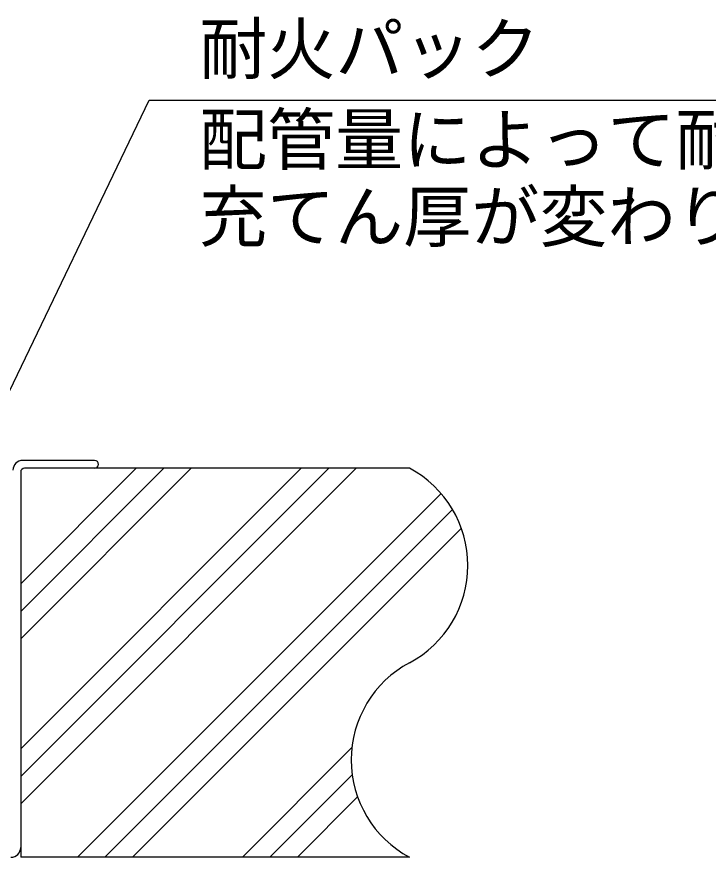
# Model space of a CAD drawing. Extents: x 443 to 1217, y -1921 to -677.
# Drawn here: x 710.76 to 745.44, y -1019.18 to -977.09 of the extents above; entities that cross this region are included whole.
import ezdxf
from ezdxf.enums import TextEntityAlignment as Align

# ---------------------------------------------------------------- set-up
doc = ezdxf.new("R2010")
doc.units = 0
doc.header["$MEASUREMENT"] = 0
doc.layers.get('0').update_dxf_attribs({"linetype": 'CONTINUOUS'})
for name, color, linetype in [('10', 7, 'CONTINUOUS'), ('2', 2, 'CONTINUOUS'), ('3', 8, 'CONTINUOUS')]:
    doc.layers.add(name, color=color, linetype=linetype)
doc.styles.add('ｽﾀｲﾙ2', font='MS PGothic.ttf')

msp = doc.modelspace()

# ---------------------------------------------------------------- linework, layer by layer
at = {"color": 7, "linetype": 'Continuous'}
for p, q in [((707.091, -1002.703), (717.387, -981.276)), ((717.387, -981.276), (764.096, -981.276))]:
    msp.add_line(p, q, dxfattribs=at)
at = {"layer": '2', "color": 8, "linetype": 'Continuous'}
for p, q in [((710.955, -1005.492), (716.747, -999.7)), ((710.955, -1006.869), (718.124, -999.7)), ((710.955, -1008.246), (719.502, -999.7)), ((710.955, -1013.756), (725.011, -999.7)), ((710.955, -1015.133), (726.389, -999.7)), ((710.955, -1016.51), (727.766, -999.7)), ((732.013, -1000.962), (713.797, -1019.179)), ((732.589, -1001.763), (715.174, -1019.179)), ((733.03, -1002.7), (716.551, -1019.179)), ((727.547, -1013.693), (722.061, -1019.179)), ((727.563, -1015.054), (723.438, -1019.179)), ((727.833, -1016.162), (724.815, -1019.179))]:
    msp.add_line(p, q, dxfattribs=at)
at = {"layer": '2', "color": 2, "linetype": 'Continuous'}
for p, q in [((730.434, -999.7), (711.15, -999.7)), ((730.434, -1019.179), (710.955, -1019.179))]:
    msp.add_line(p, q, dxfattribs=at)
for centre, start, end in [((727.837, -1004.57), 298.0725, 61.9275), ((733.031, -1014.309), 118.0725, 241.9275)]:
    msp.add_arc(centre, 5.519, start, end, dxfattribs=at)
at = {"layer": '3', "color": 3, "linetype": 'Continuous'}
msp.add_line((714.656, -999.31), (711.053, -999.31), dxfattribs=at)
at = {"layer": '3', "color": 2, "linetype": 'Continuous'}
msp.add_line((710.955, -999.895), (710.955, -1019.179), dxfattribs=at)
at = {"layer": '3', "color": 3, "linetype": 'Continuous'}
for centre, radius, start, end in [((711.053, -999.797), 0.487, 90, 180), ((714.656, -999.505), 0.195, 270.005, 88.9265), ((710.468, -1018.692), 0.487, 270, 0)]:
    msp.add_arc(centre, radius, start, end, dxfattribs=at)
at = {"layer": '3', "color": 2, "linetype": 'Continuous'}
msp.add_arc((711.15, -999.895), 0.195, 90, 180, dxfattribs=at)

# ---------------------------------------------------------------- texts
at = {"layer": '10', "linetype": 'Continuous', "style": 'ｽﾀｲﾙ2'}
for tag, p in [('耐火パック', (719.899, -980.692)), ('配管量によって耐火パックの', (719.885, -985.234)), ('充てん厚が変わります。', (719.885, -989.093))]:
    msp.add_attdef(tag, text='', height=2.5, dxfattribs=at).set_placement(p, align=Align.BOTTOM_LEFT)

doc.saveas('drawing.dxf')
